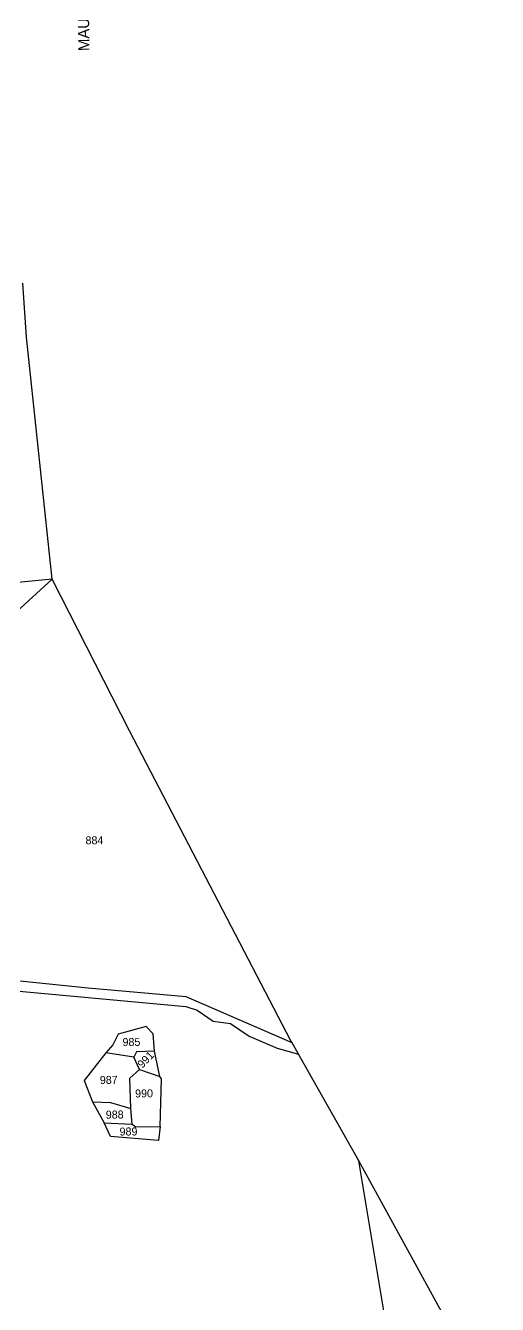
# Model space of a CAD drawing. Header units: metres. Extents: x 258455 to 262651, y 2177301 to 2183135.
# Drawn here: x 262103 to 262647, y 2178719 to 2180191 of the extents above; entities that cross this region are included whole.
import ezdxf

# ---------------------------------------------------------------- set-up
doc = ezdxf.new("R2010")
doc.units = ezdxf.units.M
for name, color, linetype in [('POLY_PARCEL', 6, 'Continuous'), ('POLY_ROAD', 30, 'Continuous'), ('TEXT_MAPOUT', 7, 'Continuous'), ('TEXT_PARCEL', 7, 'Continuous'), ('V_BOUND_LINE', 7, 'Continuous')]:
    doc.layers.add(name, color=color, linetype=linetype)
doc.styles.add('TEXT_MAP', font='', dxfattribs={"height": 1.8})
doc.styles.get('TEXT_MAP').set_extended_font_data('Kruti Dev 050')

msp = doc.modelspace()

# ---------------------------------------------------------------- linework, layer by layer
at = {"layer": 'POLY_PARCEL'}
for p, q in [((262134, 2179553.7), (261884.1, 2179529.5)), ((262050.8, 2179477.9), (262134, 2179553.7)), ((262242.1, 2179038.7), (262210.1, 2179029.7)), ((262250.4, 2179030), (262242.1, 2179038.7)), ((262210.1, 2179029.7), (262203.8, 2179017.6)), ((262251.9, 2179010.1), (262250.4, 2179030)), ((262195.8, 2179008.2), (262170.9, 2178976.5)), ((262203.8, 2179017.6), (262195.8, 2179008.2)), ((262227.9, 2179003.4), (262195.8, 2179008.2)), ((262231, 2179009.4), (262227.9, 2179003.4)), ((262251.9, 2179010.1), (262231, 2179009.4)), ((262258.1, 2178980.9), (262251.9, 2179010.1)), ((262223.4, 2178979), (262234.7, 2178989.3)), ((262234.7, 2178989.3), (262227.9, 2179003.4)), ((262234.7, 2178989.3), (262258.1, 2178980.9)), ((262170.9, 2178976.5), (262180.5, 2178951.8)), ((262224.7, 2178944.4), (262223.4, 2178979)), ((262260, 2178978.3), (262258.1, 2178980.9)), ((262258.3, 2178923.6), (262260, 2178978.3)), ((262180.5, 2178951.8), (262201.2, 2178951.2)), ((262180.5, 2178951.8), (262193.9, 2178927.6)), ((262201.2, 2178951.2), (262224.7, 2178944.4)), ((262226, 2178926.2), (262224.7, 2178944.4)), ((262201.2, 2178912), (262193.9, 2178927.6)), ((262193.9, 2178927.6), (262226, 2178926.2)), ((262226, 2178926.2), (262230.3, 2178923)), ((262230.3, 2178923), (262258.3, 2178923.6)), ((262258.3, 2178923.6), (262256.6, 2178907.2)), ((262256.6, 2178907.2), (262201.2, 2178912)), ((262531.3, 2178617.1), (262487.2, 2178883.9))]:
    msp.add_line(p, q, dxfattribs=at)
at = {"layer": 'POLY_ROAD'}
for p, q in [((262070, 2179081.6), (262287.9, 2179061.8)), ((262175.7, 2179082.6), (262096.7, 2179090.7)), ((262288.4, 2179072.6), (262175.7, 2179082.6)), ((262410.2, 2179019.8), (262288.4, 2179072.6)), ((262287.9, 2179061.8), (262301.1, 2179057.5)), ((262301.1, 2179057.5), (262319.2, 2179044.9)), ((262319.2, 2179044.9), (262339.2, 2179042.2)), ((262339.2, 2179042.2), (262360.9, 2179027.5)), ((262360.9, 2179027.5), (262392.9, 2179013.6)), ((262392.9, 2179013.6), (262417.5, 2179006.9))]:
    msp.add_line(p, q, dxfattribs=at)
at = {"layer": 'V_BOUND_LINE'}
for p, q in [((262104.6, 2179832.1), (262100.2, 2179894.4)), ((262134, 2179553.7), (262104.6, 2179832.1)), ((262222.9, 2179379.1), (262134, 2179553.7)), ((262408.8, 2179022.2), (262222.9, 2179379.1)), ((262410.2, 2179019.8), (262408.8, 2179022.2)), ((262417.5, 2179006.9), (262410.2, 2179019.8)), ((262485.2, 2178887.4), (262417.5, 2179006.9)), ((262487.2, 2178883.9), (262485.2, 2178887.4)), ((262646.6, 2178592.8), (262487.2, 2178883.9))]:
    msp.add_line(p, q, dxfattribs=at)

# ---------------------------------------------------------------- texts
at = {"layer": 'TEXT_MAPOUT'}
msp.add_text('MAUJE DHANSARCHI SHIV', height=12.793, rotation=90.6646, dxfattribs=at).set_placement((262177, 2180161.8))
at = {"layer": 'TEXT_PARCEL', "style": 'TEXT_MAP'}
for s, rotation, p in [('884', 0.6646, (262172.5, 2179248.3)), ('985', 0.6646, (262215.1, 2179016.1)), ('991', 45.642, (262237.8, 2178990)), ('987', 0.6646, (262189, 2178972.4)), ('990', 0.6646, (262229.6, 2178956.9)), ('988', 0.6646, (262195.8, 2178932.5)), ('989', 0.6646, (262211.7, 2178913))]:
    msp.add_text(s, height=9.21, rotation=rotation, dxfattribs=at).set_placement(p)

doc.saveas('drawing.dxf')
